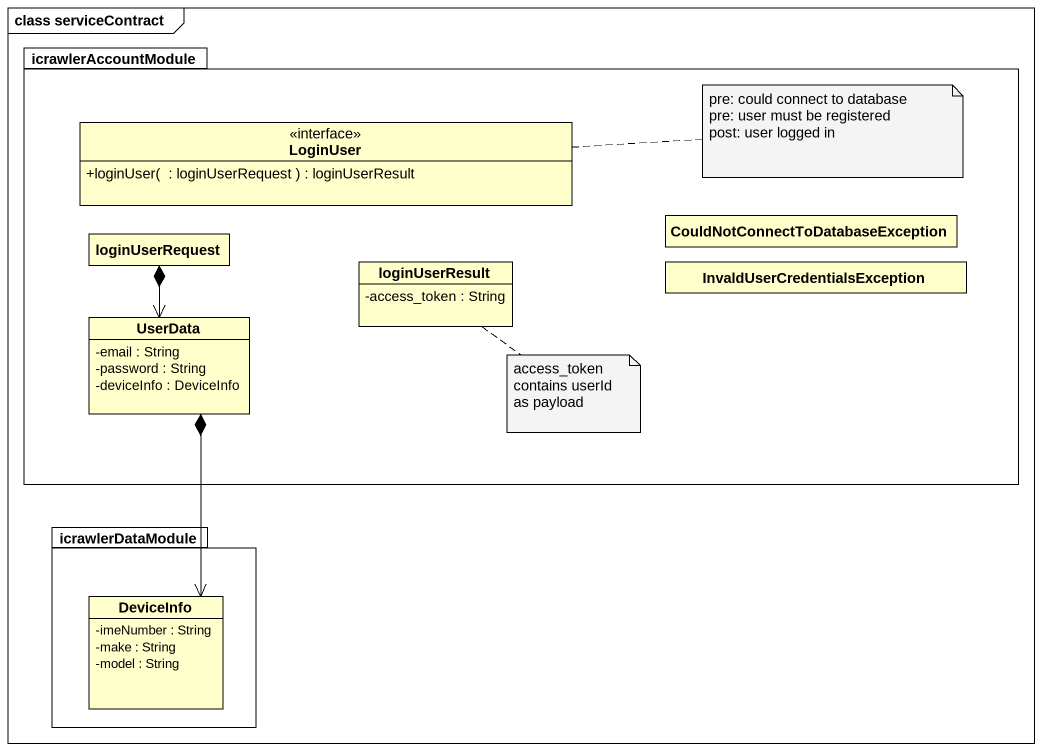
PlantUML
@startuml
mainframe class serviceContract
hide circle
hide empty members
skinparam classAttributeIconSize 0
package icrawlerAccountModule {
  interface LoginUser {
    +loginUser(  : loginUserRequest ) : loginUserResult
  }
  class loginUserRequest
  class loginUserResult {
    -access_token : String
  }
  class "CouldNotConnectToDatabaseException" as CouldNotConnectToDatabaseExc
  class "InvaldUserCredentialsException" as InvaldUserCredentialsExcepti
  class UserData {
    -email : String
    -password : String
    -deviceInfo : DeviceInfo
  }
}
package icrawlerDataModule {
  class DeviceInfo {
    -imeNumber : String
    -make : String
    -model : String
  }
}
loginUserRequest *--> UserData
UserData *--> DeviceInfo
note right of LoginUser
  pre: could connect to database
  pre: user must be registered
  post: user logged in
end note
note bottom of loginUserResult : access_token contains userId as payload
@enduml
